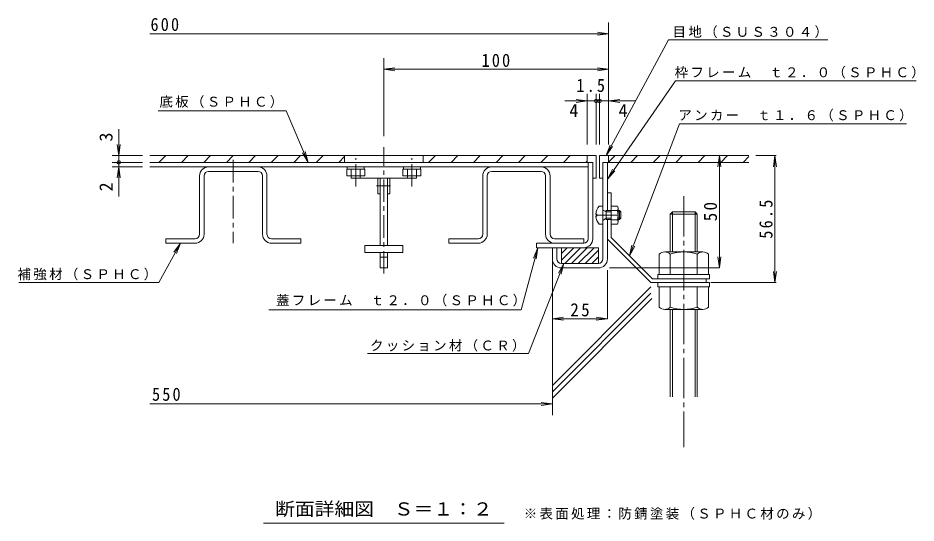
# Model space of a CAD drawing. Units: millimetres on the paper, enlarged 3 times, with parts at other scales. Extents: x -973 to 1149, y -793 to 712.
# Drawn here: x -893 to -293, y -215 to 123 of the extents above; entities that cross this region are included whole.
import ezdxf
from ezdxf.enums import TextEntityAlignment as Align

# ---------------------------------------------------------------- set-up
doc = ezdxf.new("R2010")
doc.units = ezdxf.units.MM
doc.header["$LTSCALE"] = 3
doc.header["$PDMODE"] = 32
doc.header["$PDSIZE"] = 2.4
doc.linetypes.add('CHAIN1', pattern=[8, 5, -1, 1, -1])
doc.linetypes.add('CHAIN2', pattern=[12, 9, -1, 1, -1])
for name, color, linetype, lineweight in [('D-0', 2, 'Continuous', 9), ('D-1', 6, 'Continuous', 5), ('D-2', 3, 'Continuous', 9), ('D-4', 7, 'Continuous', 9), ('D-E', 6, 'Continuous', 5)]:
    doc.layers.add(name, color=color, linetype=linetype, lineweight=lineweight)
doc.styles.add('ＭＳ ゴシック', font='')
doc.styles.get('ＭＳ ゴシック').set_extended_font_data('MS Gothic')

msp = doc.modelspace()

# ---------------------------------------------------------------- linework, layer by layer
at = {"layer": 'D-0', "linetype": 'CHAIN1'}
for p, q in [((-648.488, -47.939), (-648.488, 36.484)), ((-748.988, 28.005), (-748.988, -27.578)), ((-667.238, 10.218), (-667.238, 29.288)), ((-629.738, 10.218), (-629.738, 29.288)), ((-653.402, 10.672), (-643.931, 10.672))]:
    msp.add_line(p, q, dxfattribs=at)
at = {"layer": 'D-0'}
for p, q in [((-512.738, 30.922), (-804.596, 30.922)), ((-798.601, 26.422), (-794.101, 30.922)), ((-783.601, 26.422), (-779.101, 30.922)), ((-768.601, 26.422), (-764.101, 30.922)), ((-753.601, 26.422), (-749.101, 30.922)), ((-738.601, 26.422), (-734.101, 30.922)), ((-723.601, 26.422), (-719.101, 30.922)), ((-708.601, 26.422), (-704.101, 30.922)), ((-693.601, 26.422), (-689.101, 30.922)), ((-678.601, 26.422), (-674.738, 30.286)), ((-674.738, 26.422), (-674.738, 30.922)), ((-622.238, 26.422), (-622.238, 30.922)), ((-618.601, 26.422), (-614.101, 30.922)), ((-603.601, 26.422), (-599.101, 30.922)), ((-588.601, 26.422), (-584.101, 30.922)), ((-573.601, 26.422), (-569.101, 30.922)), ((-558.601, 26.422), (-554.101, 30.922)), ((-543.601, 26.422), (-539.101, 30.922)), ((-528.601, 26.422), (-524.101, 30.922)), ((-512.738, 30.922), (-512.738, 26.422)), ((-506.738, 30.922), (-512.738, 30.922)), ((-506.738, 30.922), (-506.738, 15.922)), ((-512.738, 26.422), (-804.596, 26.422)), ((-513.601, 26.422), (-512.738, 27.286)), ((-508.988, 26.422), (-512.738, 26.422)), ((-511.987, 26.422), (-511.987, -24.578)), ((-508.988, 26.422), (-508.988, -24.578)), ((-511.987, 23.422), (-804.596, 23.422)), ((-732.488, 20.422), (-765.488, 20.422)), ((-673.238, 21.922), (-661.238, 21.922)), ((-673.238, 17.422), (-673.238, 21.922)), ((-672.938, 21.922), (-672.938, 23.422)), ((-670.238, 15.922), (-670.238, 21.922)), ((-664.238, 15.922), (-664.238, 21.922)), ((-661.538, 21.922), (-661.538, 23.422)), ((-661.238, 17.422), (-661.238, 21.922)), ((-635.738, 17.422), (-635.738, 21.922)), ((-623.738, 21.922), (-635.738, 21.922)), ((-635.438, 21.922), (-635.438, 23.422)), ((-632.738, 15.922), (-632.738, 21.922)), ((-626.738, 15.922), (-626.738, 21.922)), ((-624.038, 21.922), (-624.038, 23.422)), ((-623.738, 17.422), (-623.738, 21.922)), ((-543.488, 20.422), (-576.488, 20.422)), ((-771.488, -21.578), (-771.488, 17.422)), ((-768.488, -21.578), (-768.488, 17.422)), ((-729.488, -21.578), (-729.488, 17.422)), ((-726.488, -21.578), (-726.488, 17.422)), ((-673.238, 17.422), (-661.238, 17.422)), ((-664.238, 15.922), (-670.238, 15.922)), ((-632.738, 15.922), (-664.238, 15.922)), ((-652.388, 5.422), (-652.388, 15.922)), ((-650.888, -29.078), (-650.888, 15.922)), ((-646.088, -29.078), (-646.088, 15.922)), ((-644.588, 5.422), (-644.588, 15.922)), ((-623.738, 17.422), (-635.738, 17.422)), ((-632.738, 15.922), (-626.738, 15.922)), ((-582.488, -21.578), (-582.488, 17.422)), ((-579.488, -21.578), (-579.488, 17.422)), ((-540.488, -21.578), (-540.488, 17.422)), ((-537.488, -21.578), (-537.488, 17.422)), ((-506.738, 15.922), (-508.988, 15.922)), ((-652.388, 5.422), (-650.888, 5.422)), ((-646.088, 5.422), (-644.588, 5.422)), ((-793.988, -24.578), (-774.488, -24.578)), ((-793.988, -24.578), (-793.988, -27.578)), ((-793.988, -27.578), (-774.488, -27.578)), ((-723.488, -24.578), (-703.988, -24.578)), ((-723.488, -27.578), (-703.988, -27.578)), ((-703.988, -24.578), (-703.988, -27.578)), ((-661.238, -33.878), (-661.238, -29.078)), ((-661.238, -29.078), (-635.738, -29.078)), ((-635.738, -33.878), (-635.738, -29.078)), ((-604.988, -24.578), (-585.488, -24.578)), ((-604.988, -24.578), (-604.988, -27.578)), ((-604.988, -27.578), (-585.488, -27.578)), ((-546.488, -27.578), (-546.488, -30.578)), ((-514.988, -27.578), (-546.488, -27.578)), ((-534.488, -24.578), (-514.988, -24.578)), ((-534.488, -27.578), (-514.988, -27.578)), ((-514.988, -24.578), (-514.988, -27.578)), ((-661.238, -33.878), (-635.738, -33.878)), ((-650.888, -44.078), (-650.888, -33.878)), ((-646.088, -44.078), (-646.088, -33.878)), ((-514.988, -30.578), (-546.488, -30.578)), ((-650.888, -36.878), (-646.088, -36.878)), ((-650.888, -44.078), (-646.088, -44.078))]:
    msp.add_line(p, q, dxfattribs=at)
for centre, radius, start, end in [((-765.488, 17.422), 6, 90, 180), ((-765.488, 17.422), 3, 90, 180), ((-732.488, 17.422), 6, 0, 89.99998), ((-732.488, 17.422), 3, 0, 90), ((-576.488, 17.422), 6, 90, 180), ((-576.488, 17.422), 3, 90, 180), ((-543.488, 17.422), 6, 0, 89.99998), ((-543.488, 17.422), 3, 0, 90), ((-774.488, -21.578), 3, 270, 0), ((-774.488, -21.578), 6, 270, 0), ((-723.488, -21.578), 6, 180, 270), ((-723.488, -21.578), 3, 180, 270), ((-585.488, -21.578), 3, 270, 0), ((-585.488, -21.578), 6, 270, 0), ((-534.488, -21.578), 6, 180, 270), ((-534.488, -21.578), 3, 180, 270), ((-514.988, -24.578), 6, 270, 0), ((-514.988, -24.578), 3, 270, 0)]:
    msp.add_arc(centre, radius, start, end, dxfattribs=at)
at = {"layer": 'D-1'}
for p, q in [((-504.488, 30.922), (-504.488, 15.922)), ((-504.488, 30.922), (-498.488, 30.922)), ((-498.488, 30.922), (-498.488, 26.422)), ((-502.238, 26.422), (-498.488, 26.422)), ((-502.238, 26.422), (-502.238, -38.078)), ((-499.238, 26.422), (-499.238, -5.828)), ((-504.488, 15.922), (-502.238, 15.922)), ((-499.238, 6.172), (-496.838, 6.172)), ((-496.838, 6.172), (-496.838, -23.828)), ((-504.823, -2.828), (-502.238, -2.828)), ((-500.138, -6.728), (-502.092, -5.561)), ((-500.138, -5.828), (-500.904, -6.27)), ((-500.138, -5.828), (-496.838, -5.828)), ((-492.6, -2.753), (-496.838, -2.753)), ((-492.6, -5.784), (-496.838, -5.784)), ((-492.038, -4.269), (-492.038, -13.388)), ((-492.038, -5.828), (-491.138, -5.828)), ((-491.138, -11.828), (-491.138, -5.828)), ((-490.238, -6.728), (-491.138, -5.828)), ((-506.859, -8.078), (-506.257, -8.078)), ((-506.859, -9.578), (-506.257, -9.578)), ((-506.257, -9.578), (-506.257, -8.078)), ((-500.137, -10.928), (-502.092, -12.096)), ((-500.138, -6.728), (-496.838, -6.728)), ((-500.138, -11.828), (-496.838, -11.828)), ((-500.137, -10.928), (-496.838, -10.928)), ((-499.238, -11.828), (-499.238, -38.078)), ((-492.6, -11.872), (-496.838, -11.872)), ((-492.038, -6.728), (-490.238, -6.728)), ((-492.038, -10.928), (-490.238, -10.928)), ((-492.038, -11.828), (-491.138, -11.828)), ((-502.238, -14.828), (-504.823, -14.828)), ((-492.6, -14.903), (-496.838, -14.903)), ((-496.838, -23.828), (-469.238, -51.428)), ((-499.238, -24.822), (-470.232, -53.828)), ((-535.988, -38.078), (-535.988, -30.578)), ((-532.988, -30.578), (-535.988, -30.578)), ((-532.988, -38.078), (-532.988, -30.578)), ((-529.988, -38.883), (-521.683, -30.578)), ((-529.988, -34.383), (-526.183, -30.578)), ((-527.683, -41.078), (-517.183, -30.578)), ((-523.183, -41.078), (-512.683, -30.578)), ((-518.683, -41.078), (-508.183, -30.578)), ((-514.183, -41.078), (-505.238, -32.133)), ((-505.238, -41.078), (-505.238, -30.578)), ((-529.988, -41.078), (-505.238, -41.078)), ((-529.988, -41.078), (-505.238, -41.078)), ((-509.683, -41.078), (-505.238, -36.633)), ((-529.988, -44.078), (-505.238, -44.078)), ((-470.232, -53.828), (-430.988, -53.828)), ((-469.238, -51.428), (-430.988, -51.428)), ((-433.238, -51.428), (-433.238, -53.828)), ((-535.988, -122.581), (-470.225, -56.818))]:
    msp.add_line(p, q, dxfattribs=at)
at = {"layer": 'D-1', "linetype": 'CHAIN1'}
msp.add_line((-506.988, -8.828), (-488.865, -8.828), dxfattribs=at)
at = {"layer": 'D-1'}
for points in [[(-500.138, -5.828), (-500.138, -11.828), (-500.904, -11.386)], [(-490.238, -6.728), (-490.238, -10.928), (-491.138, -11.828)], [(-529.988, -41.078), (-529.988, -30.578), (-505.238, -30.578)]]:
    msp.add_lwpolyline(points, dxfattribs=at)
for centre, radius, start, end in [((-497.138, -8.828), 9.75, 142.02013, 175.58826), ((-501.938, -5.303), 0.3, 180, 239.14018), ((-500.549, -8.828), 8.511, 339.04448, 20.95552), ((-494.359, -4.269), 2.321, 319.24529, 40.75453), ((-497.138, -8.828), 9.75, 184.41174, 217.97987), ((-494.359, -13.388), 2.321, 319.24486, 40.75514), ((-501.938, -12.353), 0.3, 120.85982, 180), ((-529.988, -38.078), 6, 180, 270), ((-529.988, -38.078), 3, 180, 270), ((-505.238, -38.078), 3, 270, 0), ((-505.238, -38.078), 6, 270, 0)]:
    msp.add_arc(centre, radius, start, end, dxfattribs=at)
at = {"layer": 'D-2', "linetype": 'CHAIN2'}
msp.add_line((-448.238, 3.922), (-448.238, -163.778), dxfattribs=at)
at = {"layer": 'D-2'}
for p, q in [((-457.238, -8.078), (-455.738, -6.578)), ((-455.738, -6.578), (-455.738, -33.428)), ((-440.738, -6.578), (-455.738, -6.578)), ((-440.738, -6.578), (-440.738, -33.428)), ((-464.738, -48.428), (-464.738, -34.928)), ((-435.483, -33.428), (-460.992, -33.428)), ((-457.238, -48.428), (-457.238, -34.928)), ((-439.238, -48.428), (-439.238, -34.928)), ((-431.738, -48.428), (-431.738, -34.928)), ((-465.488, -53.828), (-465.488, -56.828)), ((-430.988, -48.428), (-430.988, -51.428)), ((-430.988, -53.828), (-430.988, -56.828)), ((-430.988, -56.828), (-465.488, -56.828)), ((-464.738, -56.828), (-464.738, -70.328)), ((-457.238, -56.828), (-457.238, -70.328)), ((-439.238, -56.828), (-439.238, -70.328)), ((-431.738, -56.828), (-431.738, -70.328)), ((-435.483, -71.828), (-460.992, -71.828)), ((-457.238, -71.828), (-457.238, -130.306)), ((-455.738, -71.828), (-455.738, -130.306)), ((-440.738, -71.828), (-440.738, -130.306)), ((-439.238, -71.828), (-439.238, -130.306))]:
    msp.add_line(p, q, dxfattribs=at)
for points in [[(-439.238, -8.078), (-457.238, -8.078), (-457.238, -33.428)], [(-440.738, -6.578), (-439.238, -8.078), (-439.238, -33.428)], [(-430.988, -48.428), (-465.488, -48.428), (-465.488, -51.428)]]:
    msp.add_lwpolyline(points, dxfattribs=at)
for centre, radius, start, end in [((-460.987, -38.866), 5.438, 46.39717, 133.60281), ((-448.238, -61.178), 27.75, 71.07535, 108.92464), ((-435.487, -38.866), 5.438, 46.39717, 133.60281), ((-460.987, -66.391), 5.438, 226.39717, 313.60281), ((-448.238, -44.078), 27.75, 251.07535, 288.92464), ((-435.487, -66.391), 5.438, 226.39717, 313.60281)]:
    msp.add_arc(centre, radius, start, end, dxfattribs=at)
at = {"layer": 'D-4'}
for p, q in [((-498.488, 38.422), (-498.488, 119.895)), ((-498.488, 112.395), (-804.596, 112.395)), ((-498.488, 112.395), (-505.923, 113.374)), ((-498.488, 112.395), (-505.923, 111.416)), ((-458.515, 108.335), (-500.158, 30.922)), ((-458.515, 108.335), (-352.015, 108.335)), ((-648.488, 43.985), (-648.488, 96.087)), ((-648.488, 88.587), (-641.052, 89.565)), ((-498.488, 88.587), (-648.488, 88.587)), ((-648.488, 88.587), (-641.052, 87.608)), ((-498.488, 88.587), (-505.923, 89.565)), ((-498.488, 88.587), (-505.923, 87.608)), ((-453.702, 80.907), (-499.238, 15.243)), ((-453.702, 80.907), (-293.202, 80.907)), ((-512.738, 38.422), (-512.738, 72.121)), ((-506.738, 38.422), (-506.738, 72.121)), ((-504.488, 38.422), (-504.488, 72.121)), ((-527.742, 67.424), (-512.738, 67.424)), ((-512.738, 67.424), (-520.174, 68.403)), ((-512.738, 67.424), (-520.174, 66.445)), ((-512.738, 67.424), (-506.738, 67.424)), ((-506.738, 67.424), (-504.488, 67.424)), ((-504.488, 67.424), (-498.488, 67.424)), ((-498.488, 67.424), (-491.052, 68.403)), ((-480.384, 67.424), (-498.488, 67.424)), ((-498.488, 67.424), (-491.052, 66.445)), ((-713.588, 60.858), (-799.133, 60.858)), ((-713.588, 60.858), (-699.084, 26.422)), ((-451.09, 52.174), (-484.553, -36.113)), ((-451.09, 52.174), (-299.59, 52.174)), ((-825.447, 30.922), (-826.426, 38.358)), ((-825.447, 30.922), (-824.468, 38.358)), ((-500.158, 30.922), (-497.498, 37.934)), ((-500.158, 30.922), (-495.774, 37.007)), ((-809.499, 30.922), (-829.845, 30.922)), ((-699.084, 26.422), (-702.873, 32.895)), ((-699.084, 26.422), (-701.068, 33.655)), ((-498.488, 26.536), (-494.101, 30.922)), ((-498.488, 30.922), (-404.738, 30.922)), ((-483.601, 26.422), (-479.101, 30.922)), ((-468.601, 26.422), (-464.101, 30.922)), ((-453.601, 26.422), (-449.101, 30.922)), ((-438.601, 26.422), (-434.101, 30.922)), ((-424.491, 30.922), (-425.47, 23.486)), ((-424.491, 30.922), (-424.491, -44.078)), ((-424.491, 30.922), (-423.512, 23.486)), ((-423.601, 26.422), (-419.101, 30.922)), ((-408.601, 26.422), (-404.738, 30.286)), ((-400.217, 30.922), (-386.508, 30.922)), ((-387.408, 30.922), (-388.387, 23.486)), ((-387.408, -53.828), (-387.408, 30.922)), ((-387.408, 30.922), (-386.429, 23.486)), ((-809.499, 26.422), (-829.845, 26.422)), ((-825.447, 26.422), (-825.447, 23.422)), ((-498.488, 26.422), (-404.738, 26.422)), ((-809.499, 23.422), (-829.845, 23.422)), ((-825.447, 23.422), (-826.426, 15.986)), ((-825.447, 3.572), (-825.447, 23.422)), ((-825.447, 23.422), (-824.468, 15.986)), ((-499.238, 15.243), (-495.805, 21.912)), ((-499.238, 15.243), (-494.196, 20.796)), ((-784.238, -27.578), (-788.688, -33.615)), ((-484.553, -36.113), (-482.833, -28.813)), ((-484.553, -36.113), (-481.002, -29.507)), ((-556.9, -72.155), (-545.759, -30.578)), ((-545.759, -30.578), (-548.629, -37.507)), ((-545.759, -30.578), (-546.738, -38.014)), ((-551.843, -101.219), (-528.322, -41.078)), ((-535.988, -38.078), (-535.988, -142.445)), ((-528.322, -41.078), (-531.942, -47.647)), ((-528.322, -41.078), (-530.119, -48.36)), ((-424.491, -44.078), (-425.47, -36.642)), ((-424.491, -44.078), (-423.512, -36.642)), ((-499.238, -45.578), (-499.238, -78.079)), ((-497.738, -44.078), (-424.491, -44.078)), ((-387.408, -53.828), (-388.387, -46.392)), ((-387.408, -53.828), (-386.429, -46.392)), ((-798.742, -53.856), (-892.109, -53.856)), ((-430.238, -53.828), (-386.508, -53.828)), ((-556.9, -72.155), (-725.329, -72.155)), ((-535.988, -78.079), (-528.552, -77.1)), ((-499.238, -78.079), (-506.673, -77.1)), ((-535.988, -78.079), (-499.238, -78.079)), ((-535.988, -78.079), (-528.552, -79.058)), ((-499.238, -78.079), (-506.673, -79.058)), ((-551.843, -101.219), (-659.434, -101.219)), ((-535.988, -134.945), (-804.596, -134.945)), ((-535.988, -134.945), (-543.423, -133.966)), ((-535.988, -134.945), (-543.423, -135.924)), ((-728.823, -214.544), (-568.152, -214.544))]:
    msp.add_line(p, q, dxfattribs=at)
for points in [[(-825.447, 48.571), (-825.447, 30.922), (-825.447, 26.422)], [(-798.742, -53.856), (-784.238, -27.578), (-786.974, -34.561)]]:
    msp.add_lwpolyline(points, dxfattribs=at)
for p in [(-506.738, 67.424), (-504.488, 67.424), (-825.447, 26.422)]:
    msp.add_point(p, dxfattribs=at)
at = {"layer": 'D-E'}
for p, q in [((-535.988, -126.823), (-470.137, -60.972)), ((-535.988, -131.066), (-469.56, -64.639))]:
    msp.add_line(p, q, dxfattribs=at)

# ---------------------------------------------------------------- texts
at = {"layer": 'D-4', "color": 2, "style": 'ＭＳ ゴシック'}
for p in [(-524.637, 53.987), (-491.771, 53.987)]:
    msp.add_text('4', height=8.798, dxfattribs=at).set_placement(p, align=Align.BOTTOM_LEFT)
for s, p in [('3', (-826.947, 40.332)), ('2', (-826.947, 7.057))]:
    msp.add_text(s, height=8.798, rotation=90, dxfattribs=at).set_placement(p, align=Align.BOTTOM_LEFT)
at = {"layer": 'D-4', "color": 2, "style": 'ＭＳ ゴシック', "width": 1.1}
msp.add_text('断面詳細図\u3000Ｓ＝１：２', height=8.798, dxfattribs=at).set_placement((-721.052, -212.154), align=Align.BOTTOM_LEFT)
at = {"layer": 'D-4', "color": 2, "char_height": 8.798, "attachment_point": 7, "style": 'ＭＳ ゴシック'}
for s, insert in [('\\T1.27;\\W0.9;600', (-804.254, 114.063)), ('\\T1.27;\\W0.9;100', (-583.238, 90.087)), ('\\T1.27;\\W0.9;1.5', (-519.922, 73.35)), ('\\T1.27;\\W0.95;25', (-523.988, -76.579)), ('\\T1.27;\\W0.9;550', (-803.249, -132.987))]:
    msp.add_mtext(s, dxfattribs=dict(at, insert=insert))
at = {"layer": 'D-4', "char_height": 6.598, "attachment_point": 7, "style": 'ＭＳ ゴシック'}
for s, insert in [('\\T1.17;目地（ＳＵＳ３０４）', (-455.735, 109.455)), ('\\T1.17;枠フレーム\u3000ｔ２．０（ＳＰＨＣ）', (-454.333, 82.435)), ('\\T1.17;底板（ＳＰＨＣ）', (-798.314, 62.784)), ('\\T1.17;アンカー\u3000ｔ１．６（ＳＰＨＣ）', (-451.877, 53.777)), ('\\T1.17;補強材（ＳＰＨＣ）', (-893.01, -52.432)), ('\\T1.17;蓋フレーム\u3000ｔ２．０（ＳＰＨＣ）', (-720.441, -69.861)), ('\\T1.17;クッション材（ＣＲ）', (-657.699, -100.082)), ('\\T1.17;※表面処理：防錆塗装（ＳＰＨＣ材のみ）', (-555.082, -212.362))]:
    msp.add_mtext(s, dxfattribs=dict(at, insert=insert))
at = {"layer": 'D-4', "color": 2, "char_height": 8.798, "attachment_point": 7, "rotation": 90, "style": 'ＭＳ ゴシック'}
for s, insert in [('\\T1.28;\\W0.9;56.5', (-388.908, -24.578)), ('\\T1.27;\\W0.95;50', (-425.991, -12.953))]:
    msp.add_mtext(s, dxfattribs=dict(at, insert=insert))

doc.saveas('drawing.dxf')
